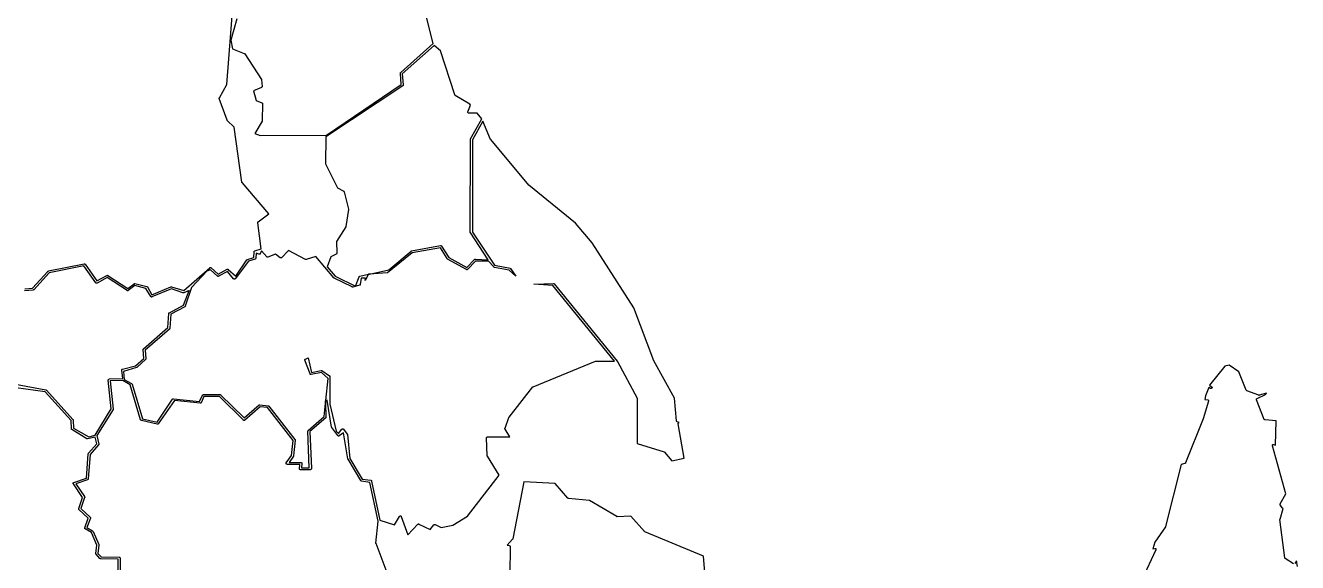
# Model space of a CAD drawing. Header units: metres. Extents: x 12 to 388, y 12 to 220.
# Drawn here: x 220.3 to 284.4, y 124.4 to 151.5 of the extents above; entities that cross this region are included whole.
import ezdxf

# ---------------------------------------------------------------- set-up
doc = ezdxf.new("R2010")
doc.units = ezdxf.units.M

msp = doc.modelspace()

# ---------------------------------------------------------------- linework, layer by layer
for points in [[(220.29, 138.24), (220.68, 138.28), (221.46, 139.13), (221.46, 139.14), (221.47, 139.14), (221.48, 139.14), (221.48, 139.15), (221.49, 139.15), (223.28, 139.51), (223.29, 139.51), (223.3, 139.51), (223.31, 139.51), (223.32, 139.51), (223.32, 139.5), (223.33, 139.5), (223.33, 139.49), (223.34, 139.49), (223.93, 138.65), (224.43, 138.92), (224.44, 138.92), (224.45, 138.93), (224.46, 138.93), (224.46, 138.92), (224.47, 138.92), (224.48, 138.92), (225.48, 138.26), (225.8, 138.5), (225.81, 138.51), (225.82, 138.51), (225.83, 138.51), (225.84, 138.51), (226.44, 138.37), (226.45, 138.36), (226.46, 138.36), (226.47, 138.35), (226.48, 138.34), (226.7, 137.95), (227.66, 138.34), (227.67, 138.35), (227.68, 138.35), (227.69, 138.35), (228.31, 138.16), (229.61, 139.31), (229.61, 139.32), (229.62, 139.32), (229.63, 139.32), (229.64, 139.32), (229.64, 139.33), (229.65, 139.33), (229.65, 139.32), (229.66, 139.32), (229.67, 139.32), (229.68, 139.31), (230.04, 138.98), (230.5, 139.24), (230.51, 139.24), (230.52, 139.24), (230.53, 139.24), (230.54, 139.24), (230.55, 139.24), (230.55, 139.23), (230.93, 138.89), (231.49, 139.71), (231.5, 139.71), (231.5, 139.72), (231.51, 139.72), (231.51, 139.73), (231.52, 139.73), (231.83, 139.83), (231.85, 140.12), (231.85, 140.13), (231.86, 140.14), (231.86, 140.15), (231.87, 140.15), (231.88, 140.16), (231.89, 140.16), (232.21, 140.27), (232.03, 141.58), (232.03, 141.59), (232.03, 141.6), (232.03, 141.61), (232.03, 141.62), (232.04, 141.62), (232.04, 141.63), (232.05, 141.63), (232.59, 142.03), (231.24, 143.61), (231.23, 143.61), (231.23, 143.62), (231.23, 143.63), (230.85, 146.41), (230.5, 146.74), (230.49, 146.74), (230.49, 146.75), (230.49, 146.76), (230.09, 147.85), (230.09, 147.86), (230.09, 147.87), (230.09, 147.88), (230.09, 147.89), (230.1, 147.89), (230.48, 148.55), (230.8, 152.67)], [(230.98, 151.88), (230.68, 150.8), (230.76, 150.35), (231.35, 150.13), (231.36, 150.13), (231.37, 150.12), (231.38, 150.11), (232.23, 148.81), (232.23, 148.8), (232.23, 148.79), (232.25, 148.45), (232.25, 148.44), (232.24, 148.44), (232.24, 148.43), (232.24, 148.42), (232.23, 148.42), (232.23, 148.41), (232.22, 148.41), (232.22, 148.4), (231.82, 148.24), (231.95, 147.75), (232.24, 147.64), (232.25, 147.64), (232.25, 147.63), (232.26, 147.63), (232.26, 147.62), (232.27, 147.62), (232.27, 147.61), (232.27, 147.6), (232.26, 146.72), (232.26, 146.71), (232.25, 146.7), (231.88, 146.09), (232.15, 145.98), (235.5, 146), (239.27, 148.56), (239.22, 149.12), (239.22, 149.13), (239.22, 149.14), (239.23, 149.15), (239.23, 149.16), (239.24, 149.16), (240.88, 150.62), (240.45, 152.3)], [(219.83, 133.44), (221.35, 133.15), (221.36, 133.15), (221.37, 133.15), (221.37, 133.14), (221.38, 133.14), (222.72, 131.66), (222.72, 131.65), (222.73, 131.65), (222.73, 131.64), (222.73, 131.63), (222.73, 131.62), (222.74, 131.22), (223.52, 130.78), (223.84, 130.87), (224.64, 132.19), (224.5, 133.64), (224.5, 133.65), (224.5, 133.66), (224.51, 133.67), (224.51, 133.68), (224.52, 133.68), (224.52, 133.69), (224.53, 133.69), (224.54, 133.69), (224.54, 133.7), (224.55, 133.7), (225.24, 133.72), (225.18, 134.14), (225.18, 134.15), (225.18, 134.16), (225.18, 134.17), (225.19, 134.18), (225.2, 134.19), (225.21, 134.19), (225.88, 134.37), (226.29, 134.74), (226.26, 135.18), (226.26, 135.19), (226.26, 135.2), (226.26, 135.21), (226.27, 135.21), (226.27, 135.22), (226.28, 135.22), (227.5, 136.29), (227.55, 137), (227.55, 137.01), (227.55, 137.02), (227.56, 137.03), (227.57, 137.04), (227.58, 137.04), (228.29, 137.42), (228.57, 138.17), (228.3, 138.05), (228.29, 138.05), (228.28, 138.05), (228.27, 138.05), (228.26, 138.05), (227.68, 138.24), (226.7, 137.84), (226.69, 137.83), (226.68, 137.83), (226.67, 137.83), (226.66, 137.84), (226.65, 137.84), (226.64, 137.85), (226.64, 137.86), (226.4, 138.27), (225.84, 138.41), (225.51, 138.16), (225.5, 138.16), (225.49, 138.15), (225.48, 138.15), (225.47, 138.15), (225.46, 138.16), (225.45, 138.16), (224.45, 138.82), (223.94, 138.54), (223.94, 138.53), (223.93, 138.53), (223.92, 138.53), (223.91, 138.53), (223.9, 138.53), (223.89, 138.54), (223.88, 138.54), (223.88, 138.55), (223.27, 139.41), (221.52, 139.05), (220.74, 138.2), (220.73, 138.19), (220.72, 138.19), (220.71, 138.18), (220.28, 138.14)], [(284.23, 124.37), (283.82, 124.64), (283.81, 124.64), (283.81, 124.65), (283.8, 124.65), (283.8, 124.66), (283.8, 124.67), (283.55, 126.6), (283.55, 126.61), (283.56, 126.62), (283.71, 127.17), (283.7, 127.17), (283.69, 127.17), (283.69, 127.18), (283.68, 127.18), (283.67, 127.19), (283.66, 127.19), (283.66, 127.2), (283.57, 127.34), (283.56, 127.35), (283.56, 127.36), (283.56, 127.37), (283.56, 127.38), (283.57, 127.39), (283.85, 127.91), (283.17, 130.33), (283.17, 130.34), (283.17, 130.35), (283.17, 130.36), (283.17, 130.37), (283.18, 130.37), (283.18, 130.38), (283.19, 130.39), (283.2, 130.39), (283.21, 130.4), (283.22, 130.4), (283.23, 130.39), (283.33, 130.36), (283.36, 131.58), (282.81, 131.63), (282.8, 131.63), (282.79, 131.63), (282.79, 131.64), (282.78, 131.64), (282.77, 131.64), (282.77, 131.65), (282.77, 131.66), (282.76, 131.66), (282.37, 132.65), (282.37, 132.66), (282.37, 132.67), (282.37, 132.68), (282.37, 132.69), (282.38, 132.69), (282.38, 132.7), (282.38, 132.71), (282.39, 132.71), (282.4, 132.72), (282.83, 132.91), (282.88, 132.99), (282.51, 132.88), (282.51, 132.87), (282.5, 132.87), (282.49, 132.87), (282.48, 132.88), (281.88, 133.1), (281.87, 133.11), (281.86, 133.11), (281.86, 133.12), (281.85, 133.13), (281.48, 134.06), (281, 134.39), (280.77, 134.34), (280.01, 133.39), (280.11, 133.3), (280.12, 133.3), (280.12, 133.29), (280.12, 133.28), (280.13, 133.27), (280.13, 133.26), (280.12, 133.25), (280.12, 133.24), (280.11, 133.23), (280.1, 133.23), (280.1, 133.22), (280.09, 133.22), (280.08, 133.22), (280.07, 133.22), (280.06, 133.22), (280.05, 133.22), (279.96, 133.27), (279.8, 132.85), (279.76, 132.66), (279.91, 132.65), (279.91, 132.64), (279.92, 132.64), (279.93, 132.64), (279.94, 132.63), (279.95, 132.62), (279.95, 132.61), (279.95, 132.6), (279.95, 132.59), (279.95, 132.58), (279.68, 131.68), (278.79, 129.46), (278.79, 129.45), (278.78, 129.45), (278.78, 129.44), (278.77, 129.44), (278.77, 129.43), (278.76, 129.43), (278.58, 129.38), (277.78, 126.25), (277.78, 126.24), (277.78, 126.23), (277.24, 125.46), (277.14, 125.13), (277.24, 125.15), (277.25, 125.15), (277.26, 125.15), (277.27, 125.15), (277.28, 125.15), (277.28, 125.14), (277.29, 125.14), (277.29, 125.13), (277.3, 125.13), (277.3, 125.12), (277.3, 125.11), (277.31, 125.1), (277.3, 125.09), (277.3, 125.08), (276.61, 123.6)], [(238.55, 123.92), (238, 125.39), (238, 125.4), (237.99, 125.4), (237.99, 125.41), (237.99, 125.42), (238.1, 126.53), (237.69, 128.48), (237.27, 128.55), (237.26, 128.55), (237.25, 128.55), (237.25, 128.56), (237.24, 128.56), (237.24, 128.57), (237.23, 128.57), (236.59, 129.65), (236.59, 129.66), (236.58, 129.66), (236.58, 129.67), (236.35, 130.98), (236.14, 130.83), (236.13, 130.83), (236.12, 130.82), (236.11, 130.82), (236.1, 130.82), (236.09, 130.83), (236.08, 130.83), (236.08, 130.84), (236.07, 130.84), (235.76, 131.25), (235.76, 131.26), (235.75, 131.27), (235.54, 132.63), (235.46, 132.61), (235.44, 132.47), (235.47, 131.78), (235.47, 131.77), (235.47, 131.76), (235.47, 131.75), (235.46, 131.75), (235.46, 131.74), (234.66, 131.04), (234.74, 129.18), (234.74, 129.17), (234.73, 129.17), (234.73, 129.17), (234.73, 129.16), (234.73, 129.15), (234.72, 129.14), (234.71, 129.13), (234.7, 129.13), (234.69, 129.13), (234.69, 129.12), (234.19, 129.12), (234.18, 129.12), (234.17, 129.12), (234.16, 129.12), (234.16, 129.13), (234.15, 129.13), (234.15, 129.14), (234.14, 129.14), (234.14, 129.15), (234.14, 129.16), (234.14, 129.17), (234.15, 129.39), (233.51, 129.39), (233.5, 129.4), (233.49, 129.4), (233.48, 129.4), (233.48, 129.41), (233.47, 129.41), (233.47, 129.42), (233.46, 129.42), (233.46, 129.43), (233.46, 129.44), (233.46, 129.45), (233.46, 129.46), (233.46, 129.47), (233.47, 129.47), (233.74, 129.84), (233.82, 130.6), (232.52, 132.26), (232.15, 132.3), (231.38, 131.62), (231.37, 131.61), (231.36, 131.61), (231.35, 131.61), (231.34, 131.61), (231.33, 131.61), (231.32, 131.61), (231.32, 131.62), (231.31, 131.62), (230.11, 132.81), (229.32, 132.81), (229.18, 132.5), (229.18, 132.49), (229.17, 132.49), (229.17, 132.48), (229.16, 132.48), (229.16, 132.47), (229.15, 132.47), (229.14, 132.47), (229.13, 132.47), (227.83, 132.61), (227.02, 131.44), (227.01, 131.43), (227, 131.42), (226.99, 131.42), (226.98, 131.42), (226.97, 131.42), (226.17, 131.6), (226.16, 131.61), (226.15, 131.61), (226.15, 131.62), (226.14, 131.62), (226.14, 131.63), (226.13, 131.63), (226.13, 131.64), (225.6, 133.4), (225.23, 133.62), (224.6, 133.6), (224.75, 132.18), (224.75, 132.17), (224.74, 132.17), (224.74, 132.16), (224.74, 132.15), (223.93, 130.85), (224.02, 130.41), (224.02, 130.4), (224.02, 130.39), (224.02, 130.38), (224.01, 130.37), (223.59, 129.89), (223.49, 128.66), (223.49, 128.65), (223.49, 128.64), (223.49, 128.63), (223.48, 128.63), (223.48, 128.62), (223.47, 128.62), (223.46, 128.62), (223.46, 128.61), (222.86, 128.4), (223.3, 127.76), (223.3, 127.75), (223.31, 127.74), (223.31, 127.73), (223.31, 127.72), (223.3, 127.71), (223.11, 127.17), (223.58, 126.73), (223.59, 126.73), (223.59, 126.72), (223.6, 126.71), (223.6, 126.7), (223.6, 126.69), (223.6, 126.68), (223.42, 126.2), (223.71, 126.03), (223.72, 126.02), (223.73, 126.01), (224.02, 125.34), (224.03, 125.34), (224.03, 125.33), (224.03, 125.32), (223.98, 124.9), (224.14, 124.72), (225.05, 124.7), (225.06, 124.7), (225.07, 124.7), (225.08, 124.69), (225.09, 124.69), (225.09, 124.68), (225.1, 124.67), (225.1, 124.66), (225.1, 124.65), (225.1, 119.13)], [(225, 119.76), (225, 124.6), (224.12, 124.62), (224.11, 124.62), (224.11, 124.63), (224.1, 124.63), (224.09, 124.63), (224.09, 124.64), (224.08, 124.64), (223.89, 124.85), (223.88, 124.86), (223.88, 124.87), (223.88, 124.88), (223.87, 124.88), (223.87, 124.89), (223.88, 124.89), (223.93, 125.32), (223.65, 125.95), (223.33, 126.13), (223.32, 126.14), (223.32, 126.14), (223.31, 126.15), (223.31, 126.16), (223.31, 126.17), (223.31, 126.18), (223.31, 126.19), (223.49, 126.68), (223.02, 127.12), (223.02, 127.13), (223.01, 127.13), (223.01, 127.14), (223.01, 127.15), (223.01, 127.16), (223.01, 127.17), (223.2, 127.72), (222.74, 128.4), (222.73, 128.41), (222.73, 128.42), (222.73, 128.43), (222.73, 128.44), (222.73, 128.45), (222.74, 128.45), (222.74, 128.46), (222.75, 128.46), (222.75, 128.47), (222.76, 128.47), (223.4, 128.7), (223.49, 129.92), (223.5, 129.93), (223.5, 129.94), (223.51, 129.95), (223.92, 130.42), (223.84, 130.77), (223.46, 130.68), (223.45, 130.68), (223.44, 130.68), (223.43, 130.68), (223.42, 130.68), (222.66, 131.15), (222.65, 131.15), (222.65, 131.16), (222.64, 131.16), (222.64, 131.17), (222.64, 131.18), (222.64, 131.19), (222.63, 131.6), (221.32, 133.05), (219.86, 133.25)], [(254.57, 123.94), (254.5, 124.75), (251.55, 125.99), (251.54, 125.99), (251.54, 126), (251.53, 126), (250.84, 126.77), (250.15, 126.75), (250.14, 126.75), (250.13, 126.75), (250.13, 126.76), (250.13, 126.76), (248.76, 127.56), (247.69, 127.67), (247.68, 127.67), (247.68, 127.68), (247.67, 127.68), (247.66, 127.68), (247.66, 127.69), (247.02, 128.43), (245.44, 128.51), (244.89, 125.64), (244.89, 125.63), (244.89, 125.62), (244.88, 125.62), (244.6, 125.31), (244.72, 125.29), (244.73, 125.29), (244.73, 125.28), (244.74, 125.28), (244.75, 125.27), (244.76, 125.26), (244.76, 125.25), (244.76, 125.24), (244.74, 123.83)], [(284.44, 124.24), (284.38, 124.52), (284.3, 124.39)]]:
    msp.add_lwpolyline(points)
for points in [[(241.29, 140.42), (241.3, 140.41), (241.3, 140.4), (241.66, 139.83), (242.57, 139.33), (242.96, 139.73), (242.96, 139.74), (242.97, 139.74), (242.98, 139.74), (242.99, 139.75), (243, 139.75), (243.65, 139.71), (242.74, 141.1), (242.74, 141.11), (242.74, 141.12), (242.75, 145.78), (242.75, 145.79), (242.75, 145.8), (242.76, 145.8), (242.76, 145.81), (243.32, 146.82), (243.09, 147.12), (242.68, 147.11), (242.67, 147.11), (242.66, 147.12), (242.65, 147.12), (242.64, 147.13), (242.63, 147.14), (242.63, 147.15), (242.63, 147.16), (242.63, 147.17), (242.63, 147.18), (242.75, 147.51), (242.72, 147.57), (241.99, 148.01), (241.99, 148.02), (241.98, 148.02), (241.98, 148.03), (241.97, 148.04), (241.25, 150.26), (240.93, 150.53), (239.32, 149.1), (239.37, 148.54), (239.37, 148.53), (239.37, 148.52), (239.36, 148.51), (239.36, 148.5), (239.35, 148.5), (239.35, 148.49), (235.46, 145.92), (235.45, 144.55), (236.06, 143.35), (236.37, 143.17), (236.37, 143.16), (236.38, 143.16), (236.38, 143.15), (236.39, 143.15), (236.39, 143.14), (236.61, 142.27), (236.61, 142.26), (236.61, 142.25), (236.48, 141.4), (236.47, 141.39), (236.47, 141.38), (236.01, 140.64), (236.02, 140.04), (236.02, 140.03), (236.01, 140.02), (236.01, 140.01), (236, 140.01), (236, 140), (235.99, 140), (235.71, 139.87), (235.54, 139.36), (235.94, 138.88), (236.96, 138.39), (237.15, 138.86), (237.15, 138.87), (237.16, 138.87), (237.16, 138.88), (237.17, 138.88), (237.18, 138.89), (237.62, 138.98), (237.63, 138.99), (237.67, 138.99), (238.64, 139.2), (239.76, 140.15), (239.77, 140.16), (239.78, 140.16), (239.79, 140.16), (241.25, 140.43), (241.26, 140.43), (241.27, 140.43), (241.28, 140.43), (241.28, 140.42), (241.29, 140.42)], [(234.41, 134.67), (234.41, 134.68), (234.42, 134.69), (234.43, 134.7), (234.44, 134.7), (234.58, 134.76), (234.75, 134.03), (235.23, 134.13), (235.24, 134.13), (235.25, 134.13), (235.26, 134.13), (235.27, 134.13), (235.27, 134.12), (235.65, 133.85), (235.66, 133.85), (235.66, 133.84), (235.67, 133.83), (235.67, 133.82), (235.67, 133.81), (235.66, 132.42), (235.98, 131.06), (236.1, 130.95), (236.27, 131.16), (236.27, 131.17), (236.28, 131.17), (236.29, 131.18), (236.3, 131.18), (236.31, 131.18), (236.32, 131.18), (236.33, 131.18), (236.34, 131.18), (236.34, 131.17), (236.35, 131.17), (236.35, 131.16), (236.54, 130.92), (236.55, 130.92), (236.55, 130.91), (236.55, 130.9), (236.68, 129.69), (237.3, 128.65), (237.73, 128.59), (237.74, 128.59), (237.75, 128.59), (237.75, 128.58), (237.76, 128.58), (237.76, 128.57), (237.77, 128.56), (237.77, 128.55), (238.19, 126.57), (238.93, 126.34), (239.18, 126.76), (239.18, 126.77), (239.19, 126.77), (239.19, 126.78), (239.2, 126.78), (239.21, 126.79), (239.22, 126.79), (239.23, 126.79), (239.24, 126.79), (239.24, 126.78), (239.25, 126.78), (239.26, 126.78), (239.26, 126.77), (239.27, 126.76), (239.6, 125.83), (240.1, 126.37), (240.11, 126.38), (240.12, 126.38), (240.12, 126.39), (240.13, 126.39), (240.14, 126.39), (240.15, 126.39), (240.15, 126.38), (240.16, 126.38), (240.73, 126.1), (240.91, 126.34), (240.92, 126.34), (240.92, 126.35), (240.93, 126.35), (240.94, 126.36), (240.95, 126.36), (240.96, 126.36), (240.97, 126.35), (241.28, 126.2), (241.87, 126.32), (242.61, 126.78), (244.2, 128.85), (243.61, 129.8), (243.6, 129.8), (243.6, 129.81), (243.6, 129.82), (243.57, 130.73), (243.57, 130.74), (243.57, 130.75), (243.58, 130.76), (243.59, 130.77), (243.6, 130.78), (243.61, 130.78), (243.62, 130.78), (244.74, 130.78), (244.5, 131.17), (244.5, 131.18), (244.49, 131.18), (244.49, 131.19), (244.49, 131.2), (244.49, 131.21), (244.5, 131.21), (244.69, 131.75), (244.7, 131.76), (244.7, 131.77), (245.9, 133.3), (245.91, 133.31), (245.92, 133.31), (249.05, 134.6), (249.06, 134.6), (249.07, 134.6), (250.01, 134.6), (246.91, 138.42), (245.94, 138.48), (246.94, 138.52), (246.95, 138.52), (246.96, 138.52), (246.96, 138.51), (246.97, 138.51), (246.97, 138.5), (246.98, 138.5), (250.15, 134.59), (250.15, 134.58), (250.16, 134.58), (251.16, 132.73), (251.16, 132.72), (251.16, 132.71), (251.16, 132.7), (251.16, 130.44), (252.52, 130.02), (252.53, 130.01), (252.54, 130.01), (252.54, 130), (252.91, 129.56), (253.52, 129.7), (253.23, 131.44), (253.23, 131.45), (253.23, 131.46), (253.23, 131.47), (253.24, 131.48), (253.24, 131.49), (253.25, 131.49), (253.26, 131.49), (253.26, 131.5), (253.27, 131.5), (253.18, 131.54), (253.17, 131.54), (253.16, 131.54), (253.16, 131.55), (253.15, 131.55), (253.15, 131.56), (253.14, 131.57), (253.14, 131.58), (253.04, 132.73), (251.99, 134.61), (251.99, 134.62), (250.98, 137.29), (248.88, 140.57), (248.04, 141.56), (245.7, 143.48), (245.69, 143.48), (243.78, 145.78), (243.77, 145.79), (243.38, 146.71), (242.85, 145.77), (242.85, 141.1), (243.97, 139.45), (244.75, 139.29), (244.76, 139.29), (244.76, 139.28), (244.77, 139.28), (244.77, 139.27), (244.78, 139.27), (245.04, 138.89), (244.71, 139.19), (243.97, 139.33), (243.96, 139.33), (243.95, 139.34), (243.94, 139.34), (243.94, 139.35), (243.67, 139.64), (243.01, 139.65), (242.61, 139.23), (242.61, 139.22), (242.6, 139.22), (242.59, 139.22), (242.59, 139.21), (242.58, 139.21), (242.57, 139.21), (242.56, 139.22), (242.55, 139.22), (241.6, 139.75), (241.59, 139.75), (241.58, 139.76), (241.58, 139.77), (241.24, 140.32), (239.82, 140.07), (238.58, 139.06), (238.57, 139.06), (238.57, 139.05), (238.56, 139.05), (238.55, 139.05), (237.67, 138.99), (237.62, 138.98), (237.44, 138.67), (237.46, 138.79), (237.24, 138.79), (237.2, 138.47), (237.2, 138.46), (237.2, 138.45), (237.19, 138.45), (237.19, 138.44), (237.18, 138.44), (237.17, 138.43), (236.83, 138.33), (236.82, 138.33), (236.81, 138.33), (236.8, 138.33), (236.79, 138.33), (236.79, 138.34), (235.89, 138.79), (235.88, 138.8), (235.87, 138.8), (235.87, 138.81), (234.96, 139.88), (234.48, 139.72), (234.47, 139.72), (234.46, 139.72), (234.45, 139.72), (234.44, 139.72), (233.59, 140.18), (233.23, 139.82), (233.22, 139.82), (233.22, 139.81), (233.21, 139.81), (233.2, 139.81), (233.19, 139.81), (233.18, 139.81), (233.17, 139.81), (233.16, 139.81), (233.16, 139.82), (232.92, 140), (232.54, 139.85), (232.53, 139.85), (232.52, 139.85), (232.51, 139.85), (232.5, 139.85), (232.49, 139.86), (232.22, 140.17), (232.16, 140.02), (232.16, 140.01), (232.15, 140.01), (232.15, 140), (232.14, 140), (232.14, 139.99), (232.13, 139.99), (232.12, 139.99), (232.11, 139.99), (232.1, 139.99), (232.09, 139.99), (231.96, 140.05), (231.93, 139.79), (231.93, 139.78), (231.93, 139.77), (231.92, 139.76), (231.91, 139.75), (231.9, 139.75), (231.9, 139.74), (231.56, 139.64), (230.89, 138.76), (230.88, 138.75), (230.87, 138.74), (230.86, 138.74), (230.85, 138.74), (230.84, 138.74), (230.83, 138.74), (230.82, 138.74), (230.82, 138.75), (230.81, 138.75), (230.81, 138.76), (230.51, 139.13), (230.06, 138.88), (230.05, 138.88), (230.05, 138.87), (230.04, 138.87), (230.03, 138.87), (230.02, 138.87), (230.02, 138.88), (230.01, 138.88), (230, 138.88), (230, 138.89), (229.65, 139.21), (229.46, 139.14), (228.7, 138.31), (228.38, 137.37), (228.37, 137.36), (228.37, 137.35), (228.36, 137.35), (228.36, 137.34), (228.35, 137.34), (227.65, 136.97), (227.6, 136.26), (227.6, 136.25), (227.6, 136.24), (227.59, 136.23), (227.58, 136.22), (226.36, 135.16), (226.4, 134.74), (226.4, 134.73), (226.4, 134.72), (226.39, 134.71), (226.39, 134.7), (225.94, 134.28), (225.93, 134.28), (225.92, 134.27), (225.26, 134.08), (225.3, 133.67), (225.67, 133.47), (225.68, 133.46), (225.69, 133.46), (225.69, 133.45), (225.69, 133.44), (225.7, 133.44), (226.22, 131.69), (226.97, 131.52), (227.74, 132.68), (227.75, 132.69), (227.76, 132.69), (227.76, 132.7), (227.77, 132.7), (227.78, 132.7), (227.79, 132.7), (229.1, 132.57), (229.25, 132.88), (229.25, 132.89), (229.26, 132.89), (229.26, 132.9), (229.27, 132.9), (229.28, 132.9), (229.29, 132.9), (229.29, 132.91), (230.13, 132.91), (230.14, 132.91), (230.15, 132.91), (230.16, 132.9), (231.35, 131.73), (232.1, 132.39), (232.11, 132.4), (232.12, 132.4), (232.13, 132.4), (232.14, 132.4), (232.56, 132.35), (232.57, 132.35), (232.58, 132.34), (232.59, 132.34), (232.59, 132.33), (233.91, 130.65), (233.92, 130.64), (233.92, 130.63), (233.92, 130.62), (233.92, 130.61), (233.84, 129.82), (233.83, 129.81), (233.83, 129.8), (233.61, 129.49), (234.2, 129.49), (234.21, 129.49), (234.22, 129.49), (234.23, 129.49), (234.23, 129.48), (234.24, 129.48), (234.24, 129.47), (234.25, 129.47), (234.25, 129.46), (234.25, 129.45), (234.25, 129.44), (234.24, 129.22), (234.63, 129.22), (234.56, 131.06), (234.56, 131.07), (234.57, 131.08), (234.57, 131.09), (234.58, 131.09), (234.58, 131.1), (235.38, 131.8), (235.44, 132.47), (235.44, 132.6), (235.46, 132.61), (235.58, 133.73), (235.24, 134.03), (234.72, 133.92), (234.71, 133.92), (234.7, 133.92), (234.69, 133.92), (234.69, 133.93), (234.68, 133.93), (234.68, 133.94), (234.67, 133.94), (234.67, 133.95), (234.41, 134.64), (234.41, 134.65), (234.41, 134.66), (234.41, 134.67)]]:
    msp.add_lwpolyline(points, close=True)

doc.saveas('drawing.dxf')
